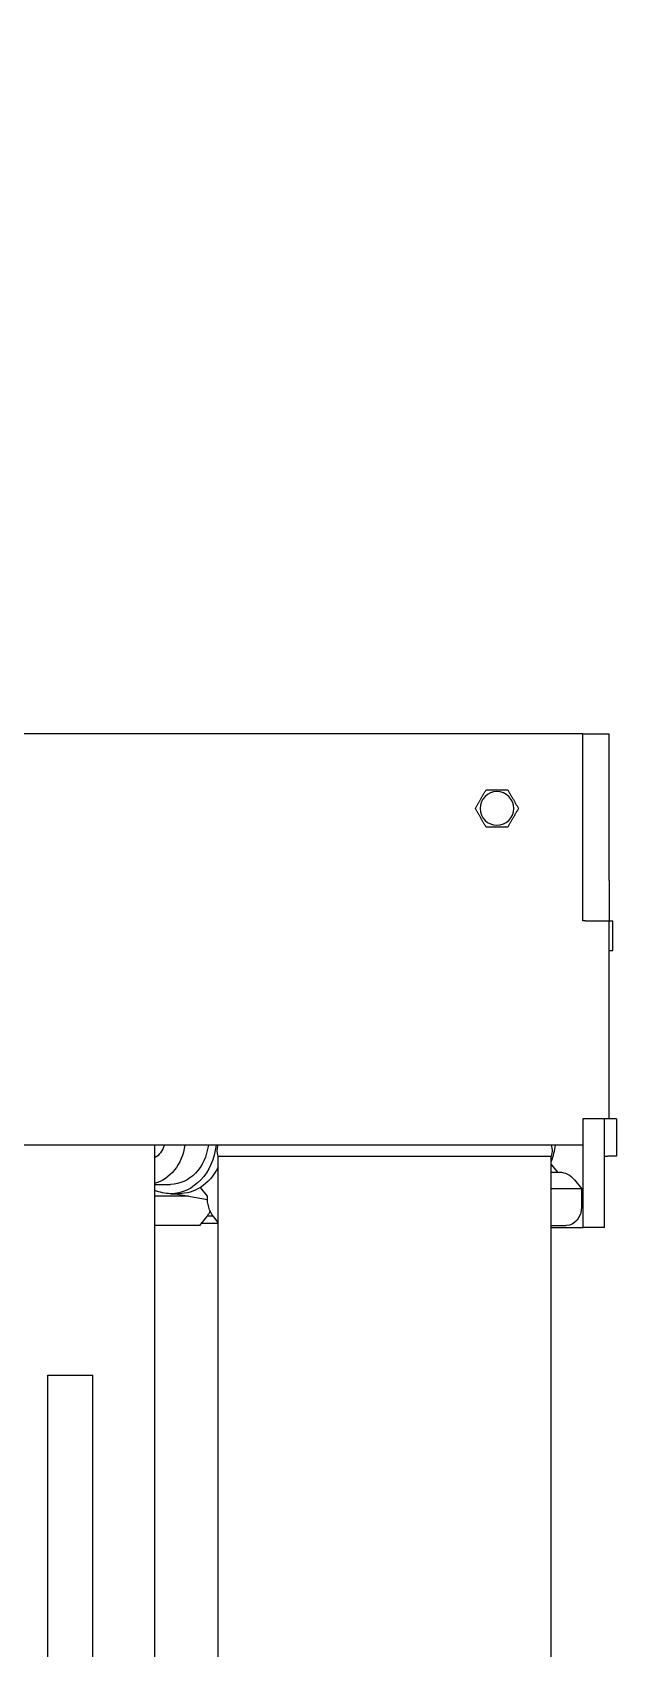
# Model space of a CAD drawing. Header units: millimetres. Extents: x -383313 to -161684, y -117025 to 99224.
# Drawn here: x -347493.3 to -347336.3, y -7640.7 to -7208.6 of the extents above; entities that cross this region are included whole.
import ezdxf

# ---------------------------------------------------------------- set-up
doc = ezdxf.new("R2010")
doc.units = ezdxf.units.MM
doc.header["$MEASUREMENT"] = 0
doc.layers.add('PV-55E8', color=7, linetype='Continuous')
doc.layers.add('Робот', color=30, linetype='Continuous')

# ---------------------------------------------------------------- blocks, each defined once
blk = doc.blocks.new('*U123')
at = {"layer": 'PV-55E8', "color": 3}
for p, q in [((-89, 460.38), (-89, -460.38)), ((0, 460.38), (0, -460.38)), ((-106, -463.38), (-106, 413.62)), ((-134.5, 398.12), (-134.5, -401.88)), ((-122.5, 398.12), (-122.5, -401.88)), ((-134.5, -401.88), (-122.5, -401.88)), ((-94.01, -441.88), (-106, -441.88)), ((-92.13, -444.18), (-94.01, -441.88)), ((-89, -442.38), (-93.6, -442.38)), ((-90.62, -444.38), (-91.97, -444.38)), ((-90.35, -444.38), (-90.62, -444.38)), ((-90.54, -444.64), (-90.62, -444.38)), ((-89, -442.72), (-90.19, -444.18)), ((0, -441.38), (8.54, -441.38)), ((0, -441.88), (4.04, -441.88)), ((8.54, -441.38), (8.54, -470.38)), ((14.28, -441.38), (8.54, -441.38)), ((14.28, -441.38), (14.28, -470.38)), ((-100.37, -450.38), (-91.87, -448.81)), ((8.13, -451.78), (8.13, -446.88)), ((-96.9, -449.74), (-106, -449.74)), ((-105.83, -451.23), (-106, -451.02)), ((-106, -452.88), (-101.74, -452.88)), ((-101.74, -450.38), (-99.45, -450.38)), ((-91.85, -449.74), (-93.77, -452.08)), ((0, -451.78), (8.13, -451.78)), ((6.25, -454.08), (8.13, -451.78)), ((0, -458.17), (1.67, -456.13)), ((0, -456.13), (2.19, -456.13)), ((-89, -460.38), (0, -460.38)), ((-89, -460.38), (0, -460.38)), ((14.28, -460.38), (15.11, -460.38)), ((17.5, -460.38), (15.11, -460.38)), ((17.5, -470.38), (17.5, -460.38)), ((8.5, -463.38), (-182.5, -463.38)), ((8.5, -469.68), (8.5, -463.38)), ((8.5, -470.38), (8.5, -469.68)), ((9.2, -470.38), (8.5, -470.38)), ((15.5, -470.38), (9.2, -470.38)), ((15.5, -470.38), (15.5, -523.38)), ((17.5, -470.38), (15.5, -470.38)), ((15.5, -515.38), (16.5, -515.38)), ((16.5, -515.38), (16.5, -523.38)), ((8.5, -523.38), (8.5, -573.38)), ((9.2, -523.38), (8.5, -523.38)), ((9.2, -523.38), (15.5, -523.38)), ((15.5, -523.38), (16.5, -523.38)), ((15.5, -534.08), (15.5, -523.38)), ((15.5, -534.08), (15.5, -573.38)), ((8.5, -573.38), (-182.5, -573.38)), ((8.5, -573.38), (15.5, -573.38))]:
    blk.add_line(p, q, dxfattribs=at)
blk.add_circle((-14.5, -553.38), 4.5, dxfattribs=at)
for centre, start, end in [((-84.28, -461.93), 161.7425, 196.9066), ((-4.72, -461.93), 343.0934, 18.2575)]:
    blk.add_arc(centre, 4.97, start, end, dxfattribs=at)
for centre, major_axis, start_param, end_param in [((-96.18, -449.13), (0, 7), -0.825153, -0.785526), ((-86.14, -449.13), (0, -7), -2.356067, -1.483559), ((-96.18, -449.13), (0, 7), -1.067618, -0.825153), ((4.04, -446.88), (0, 5), -1.570796, 0), ((-101.74, -465.38), (0, 15), 0, 0.353724), ((-108.05, -465.38), (0, 12.5), -1.410106, -0.201878), ((-101.74, -465.38), (0, 15), -1.437065, 0), ((-101.74, -465.38), (0, 12.5), -1.410106, 0), ((-99.45, -465.38), (0, 15), -0.480704, 0), ((-99.45, -465.38), (0, 15), -1.016799, -0.480704), ((2.19, -449.13), (0, -7), 0, 0.78527), ((-108.05, -465.38), (0, 6), -1.230959, -0.430944), ((-11.12, -465.38), (0, 15), -1.437065, -1.13113), ((-11.12, -465.38), (0, -15), 1.704528, 2.010463)]:
    blk.add_ellipse(centre, major_axis=major_axis, ratio=0.819152, start_param=start_param, end_param=end_param, dxfattribs=at)
for points in [[(-17.39, -548.38), (-18.83, -550.88), (-20.27, -553.38)], [(-11.61, -548.38), (-14.5, -548.38), (-17.39, -548.38)], [(-8.73, -553.38), (-10.17, -550.88), (-11.61, -548.38)], [(-20.27, -553.38), (-18.83, -555.88), (-17.39, -558.38)], [(-11.61, -558.38), (-10.17, -555.88), (-8.73, -553.38)], [(-17.39, -558.38), (-14.5, -558.38), (-11.61, -558.38)]]:
    blk.add_rational_spline(points, [1.38309954712, 1.59706579169, 1.38309954712], degree=2, dxfattribs=at)
blk = doc.blocks.new('Робот ABB IRB660_3.15 (сверху)')
at = {"layer": 'Робот'}
blk.add_circle((0, 0), 3150, dxfattribs=at)

msp = doc.modelspace()

# ---------------------------------------------------------------- block references
at = {"xscale": -1, "rotation": 180}
msp.add_blockref('*U123', (-347354.63832, -7969.47031), dxfattribs=at)
at = {"layer": 'Робот', "rotation": 180}
msp.add_blockref('Робот ABB IRB660_3.15 (сверху)', (-344500.63713, -5731.42318), dxfattribs=at)

doc.saveas('drawing.dxf')
